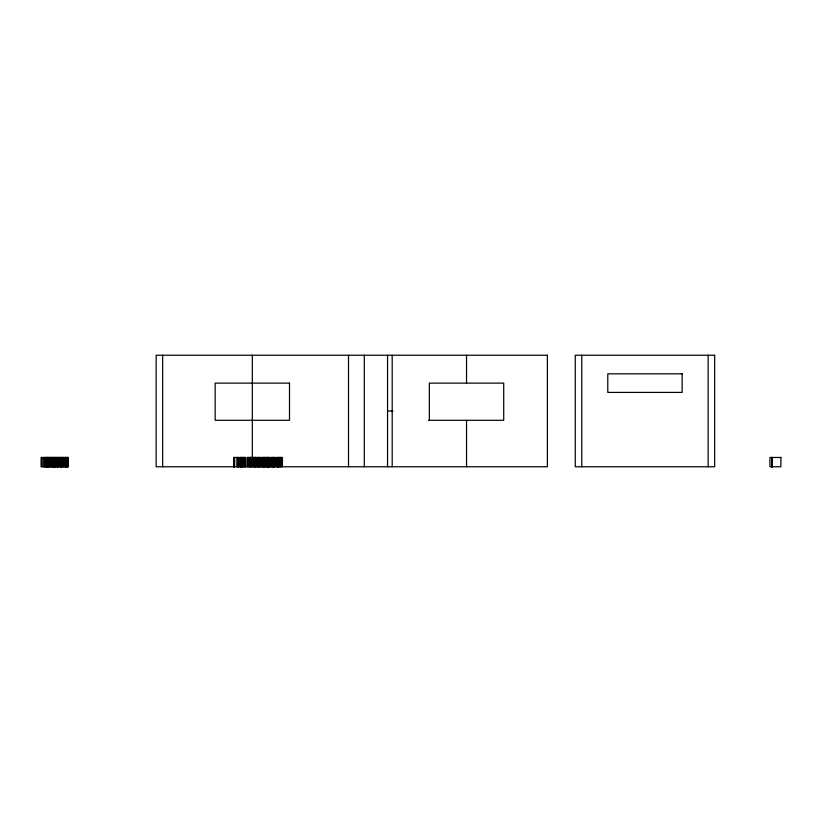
<?xml version="1.0" encoding="UTF-8"?>
<svg xmlns="http://www.w3.org/2000/svg" width="822" height="822" viewBox="0 0 822 822"><rect width="100%" height="100%" fill="white"/><g stroke="black" fill="none" stroke-linecap="round" stroke-linejoin="round"><path stroke-width="1.23" d="M387.542 411L392.967 411M428.426 420.289L503.711 420.289L503.711 383.124L429.361 383.124L429.361 420.289M239.212 466.762L239.212 457.464L233.654 457.464L233.695 466.762M260.78 457.464L260.78 466.762L260.708 457.464L262.413 457.464L262.413 466.762M263.071 457.464L269.318 457.464L269.318 466.762M273.962 466.762L273.962 457.464L270.448 457.464L270.448 466.762M275.966 457.464L275.966 466.762L276.038 457.464L274.774 457.464L274.774 466.762M277.137 466.762L277.178 457.464L282.419 457.464L282.419 466.762M772.156 457.464L772.156 466.762M772.053 457.464L772.053 466.762M771.879 457.464L771.899 466.762M771.704 457.464L771.642 466.762M708.153 355.238L708.153 466.762M581.771 355.238L581.771 466.762M466.536 355.238L466.536 383.124M466.536 420.289L466.536 466.762M392.197 355.238L392.197 466.762M387.542 355.238L387.542 466.762M364.31 355.238L364.31 466.762M348.518 355.238L348.518 466.762M281.309 457.464L281.309 466.762M280.939 457.464L280.939 466.762M280.497 457.464L280.497 466.762M279.922 457.464L279.922 466.762M279.151 457.464L279.151 466.762M278.75 457.464L278.75 466.762M278.37 457.464L278.37 466.762M278.031 457.464L278.031 466.762M277.733 457.464L277.733 466.762M277.487 457.464L277.487 466.762M277.209 457.464L277.302 466.762M274.846 457.464L274.846 466.762M273.901 457.464L273.767 466.762M273.634 457.464L273.634 466.762M273.51 457.464L273.51 466.762M273.305 457.464L273.305 466.762M272.853 457.464L272.853 466.762M272.401 457.464L272.401 466.762M271.969 457.464L271.969 466.762M271.558 457.464L271.558 466.762M269.267 457.464L269.195 466.762M269.133 457.464L269.133 466.762M268.712 457.464L268.784 466.762M268.352 457.464L268.301 466.762M268.188 457.464L268.167 466.762M267.941 457.464L267.941 466.762M267.633 457.464L267.633 466.762M267.592 457.464L267.592 466.762M267.242 457.464L267.242 466.762M266.873 457.464L266.873 466.762M266.431 457.464L266.431 466.762M265.855 457.464L265.855 466.762M265.085 457.464L265.085 466.762M264.684 457.464L264.684 466.762M264.304 457.464L264.304 466.762M263.965 457.464L263.965 466.762M263.657 457.464L263.657 466.762M263.359 457.464L263.42 466.762M261.971 457.464L261.971 466.762M261.899 457.464L261.899 466.762M259.886 466.762L259.834 457.464L247.227 457.464L247.227 466.762M259.701 457.464L259.66 466.762M259.444 457.464L259.526 466.762M259.228 457.464L259.228 466.762M258.786 457.464L258.786 466.762M258.334 457.464L258.334 466.762M257.903 457.464L257.903 466.762M257.492 457.464L257.492 466.762M256.443 457.464L256.382 466.762M256.043 457.464L256.043 466.762M255.663 457.464L255.663 466.762M255.323 457.464L255.323 466.762M254.635 457.464L254.717 466.762M254.121 457.464L254.121 466.762M253.525 457.464L253.525 466.762M252.857 457.464L252.857 466.762M252.333 355.238L252.333 457.967M252.107 457.464L252.107 466.762M251.45 457.464L251.45 466.762M250.885 457.464L250.885 466.762M250.402 457.464L250.402 466.762M250.001 457.464L250.011 466.762M249.734 457.464L249.744 466.762M249.58 457.464L249.58 466.762M248.357 457.464L248.347 466.762M247.761 457.464L247.771 466.762M245.634 466.762L245.593 457.464L240.363 457.464L240.363 466.762M245.459 457.464L245.459 466.762M244.524 457.464L244.524 466.762M244.165 457.464L244.165 466.762M243.723 457.464L243.723 466.762M243.148 457.464L243.148 466.762M242.377 457.464L242.377 466.762M241.976 457.464L241.976 466.762M241.596 457.464L241.596 466.762M241.247 457.464L241.247 466.762M240.949 457.464L240.949 466.762M240.712 457.464L240.712 466.762M240.517 457.464L240.435 466.762M239.161 457.464L239.027 466.762M238.791 457.464L238.791 466.762M238.472 457.464L238.472 466.762M238.061 457.464L238.061 466.762M237.548 457.464L237.548 466.762M236.931 457.464L236.931 466.762M234.671 457.464L234.671 466.762M234.342 457.464L234.321 466.762M234.023 457.464L234.023 466.762M233.705 457.464L233.818 466.762M162.653 355.238L162.653 466.762M68.01 457.464L68.01 466.762M67.753 457.464L67.753 466.762M67.404 457.464L67.404 466.762M66.962 457.464L66.962 466.762M66.438 457.464L66.438 466.762M66.294 457.464L66.294 466.762M66.037 457.464L66.037 466.762M65.688 457.464L65.688 466.762M65.246 457.464L65.246 466.762M64.743 457.464L64.743 466.762M64.178 457.464L64.178 466.762M63.541 457.464L63.541 466.762M62.883 457.464L62.883 466.762M62.308 457.464L62.308 466.762M61.794 457.464L61.794 466.762M61.362 457.464L61.362 466.762M61.116 457.464L61.116 466.762M61.013 457.464L61.034 466.762M60.766 457.464L60.777 466.762M60.623 457.464L60.623 466.762M59.153 457.464L59.153 466.762M58.516 457.464L58.516 466.762M58.208 457.464L58.208 466.762M57.92 457.464L57.92 466.762M57.489 457.464L57.489 466.762M57.437 457.464L57.437 466.762M56.8 457.464L56.8 466.762M56.204 457.464L56.204 466.762M55.773 457.464L55.773 466.762M55.393 457.464L55.393 466.762M55.064 457.464L55.064 466.762M54.776 457.464L54.776 466.762M54.396 457.464L54.56 466.762M54.303 457.464L54.273 466.762M53.512 457.464L53.512 466.762M53.235 457.464L53.235 466.762M52.875 457.464L52.875 466.762M52.629 457.464L52.587 466.762M52.433 457.464L52.454 466.762M52.228 457.464L52.228 466.762M51.519 457.464L51.519 466.762M51.159 457.464L51.159 466.762M50.717 457.464L50.717 466.762M50.142 457.464L50.142 466.762M49.371 457.464L49.371 466.762M48.971 457.464L48.971 466.762M48.59 457.464L48.59 466.762M48.241 457.464L48.241 466.762M48.025 457.464L47.964 466.762M47.645 457.464L47.584 466.762M47.162 457.464L47.162 466.762M46.69 457.464L46.618 466.762M46.505 457.464L46.464 466.762M46.217 457.464L46.217 466.762M45.868 457.464L45.868 466.762M45.446 457.464L45.446 466.762M44.974 457.464L44.974 466.762M44.45 457.464L44.45 466.762M43.864 457.464L43.864 466.762M42.22 457.464L42.22 466.762M547.39 355.238L156.149 355.238L156.149 466.762L547.39 466.762L547.39 355.238M714.657 355.238L575.266 355.238L575.266 466.762L714.657 466.762L714.657 355.238M682.137 373.825L607.787 373.825L607.787 392.413L682.137 392.413L682.137 373.825M289.498 383.124L215.159 383.124L215.159 420.289L289.498 420.289L289.498 383.124M59.482 457.464L41.1 457.464L41.1 466.762L59.482 466.762L59.482 457.464M68.205 457.464L59.924 457.464L60.006 466.762L68.205 466.762L68.154 457.464M780.9 457.464L769.926 457.464L769.926 466.762L780.9 466.762L780.9 457.464M263.235 466.762L263.235 457.464L263.112 466.762M255.128 466.762L255.128 457.464L255.056 466.762M47.399 466.762L47.429 457.464L47.357 466.762"/></g></svg>
